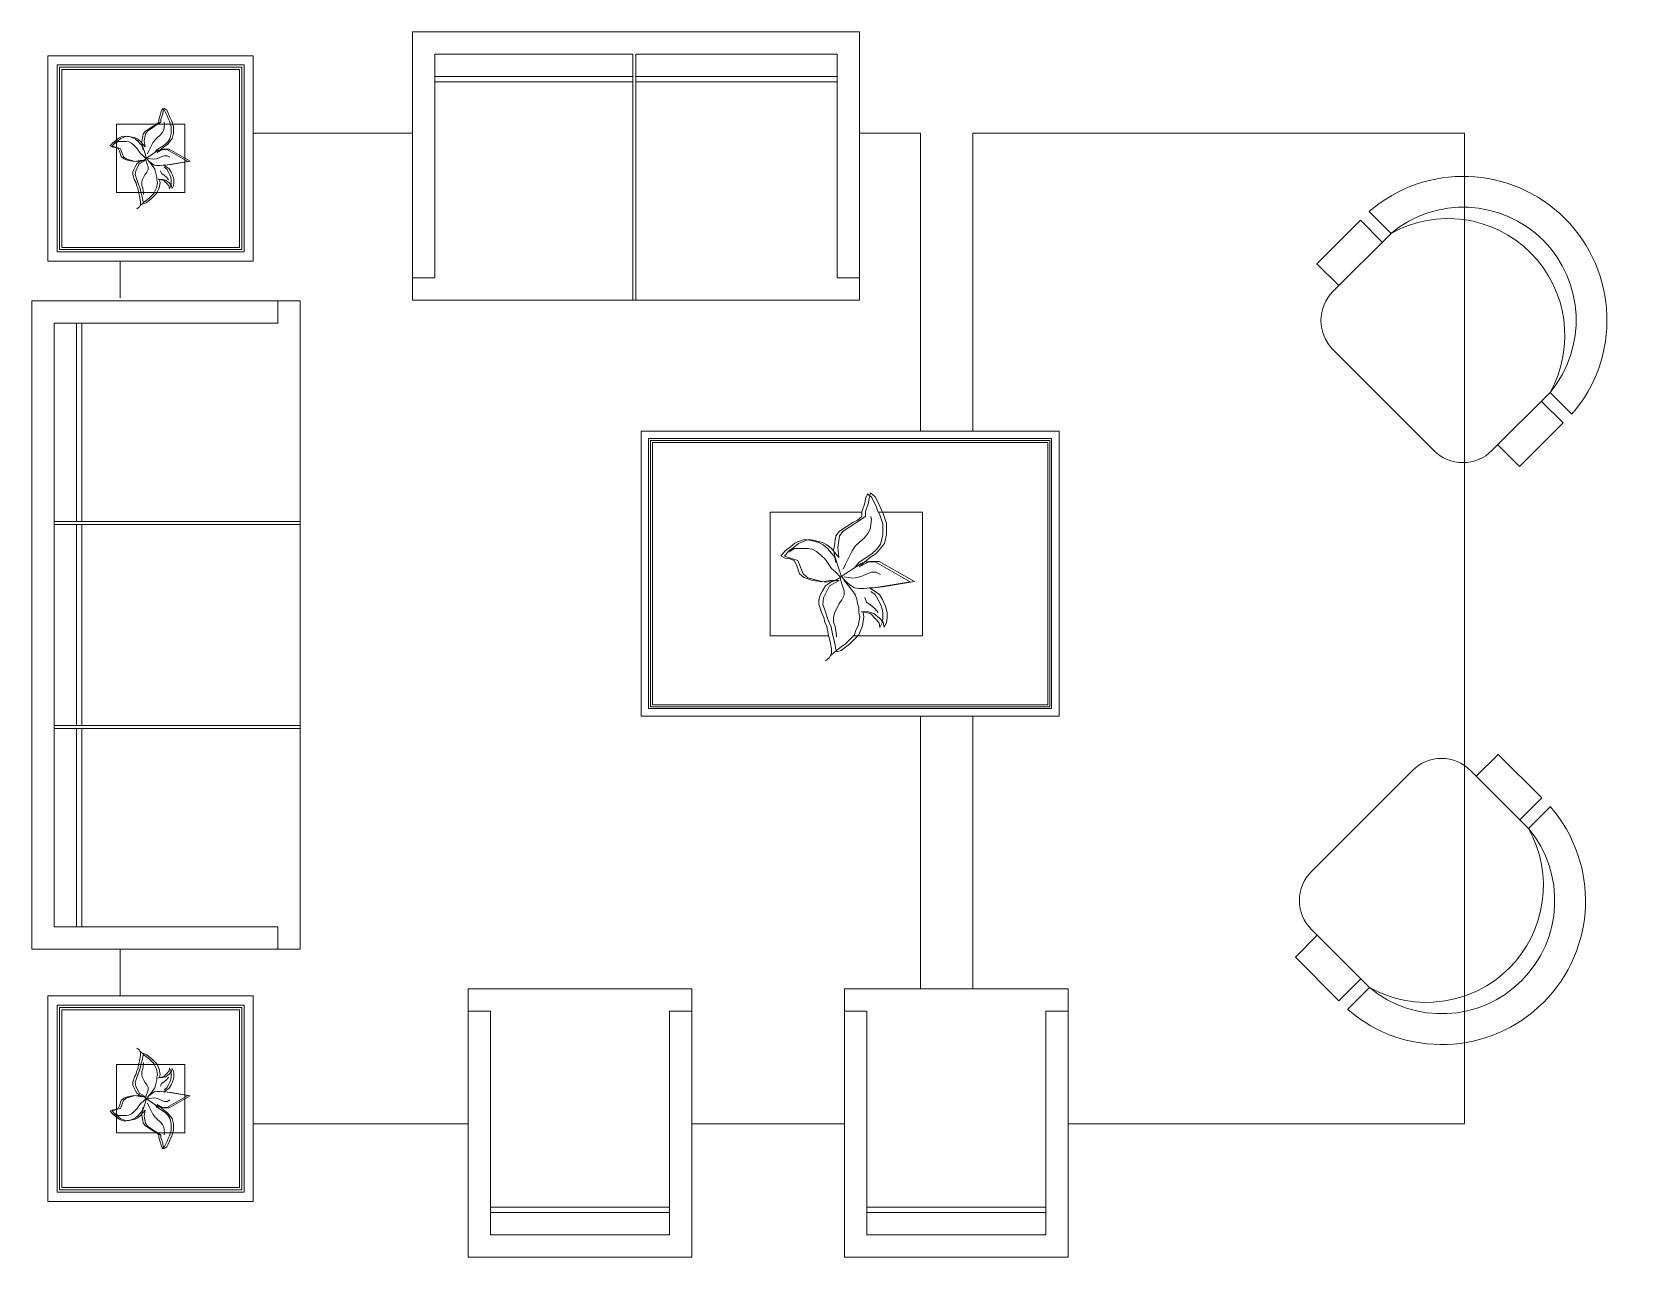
# Model space of a CAD drawing. Header units: millimetres. Extents: x 183967 to 694302, y -13937 to 57963.
# Drawn here: x 374372 to 378344, y 15751 to 18812 of the extents above; entities that cross this region are included whole.
import ezdxf

# ---------------------------------------------------------------- set-up
doc = ezdxf.new("R2010")
doc.units = ezdxf.units.MM
doc.header["$MEASUREMENT"] = 0
doc.layers.add('FURNITURE', color=253, linetype='Continuous', lineweight=5)

# ---------------------------------------------------------------- blocks, each defined once
blk = doc.blocks.new('A$C250B5F84')
at = {"layer": 'FURNITURE', "color": 251, "true_color": 0x636466}
for p, q in [((-2.6292, 0.8203), (-2.6292, 1.4907)), ((-2.6292, 1.4907), (-1.5119, 1.4907)), ((-1.5119, 1.4907), (-1.5119, 0.8203)), ((-2.5734, 0.8761), (-2.5734, 1.4348)), ((-2.5734, 1.4348), (-2.0781, 1.4348)), ((-2.0781, 0.8203), (-2.0781, 1.4348)), ((-2.0706, 0.8203), (-2.0706, 1.4348)), ((-2.0706, 1.4348), (-1.5678, 1.4348)), ((-1.5678, 1.4348), (-1.5678, 0.8761)), ((-2.5734, 1.3789), (-2.0781, 1.3789)), ((-2.5734, 1.3654), (-2.0781, 1.3654)), ((-2.0706, 1.3789), (-1.5678, 1.3789)), ((-2.0706, 1.3654), (-1.5678, 1.3654)), ((-3.2585, 1.2849), (-3.2629, 1.2715)), ((-3.2629, 1.2715), (-3.2629, 1.2648)), ((-3.2573, 1.2916), (-3.2585, 1.2849)), ((-3.254, 1.2994), (-3.2573, 1.2916)), ((-3.2484, 1.2938), (-3.254, 1.2983)), ((-3.2417, 1.2805), (-3.2484, 1.2938)), ((-3.2395, 1.2738), (-3.2417, 1.2805)), ((-3.2361, 1.2671), (-3.2395, 1.2738)), ((-3.302, 1.2358), (-3.3031, 1.2292)), ((-3.2964, 1.2425), (-3.302, 1.2358)), ((-3.2763, 1.2559), (-3.2964, 1.2425)), ((-3.2696, 1.2593), (-3.2763, 1.2559)), ((-3.2629, 1.2648), (-3.2696, 1.2593)), ((-3.2663, 1.2269), (-3.2596, 1.2325)), ((-3.2596, 1.2325), (-3.254, 1.2392)), ((-3.254, 1.2392), (-3.2506, 1.2459)), ((-3.2506, 1.2459), (-3.2495, 1.2526)), ((-3.2484, 1.2604), (-3.2495, 1.2648)), ((-3.2495, 1.2526), (-3.2484, 1.2604)), ((-3.2317, 1.2537), (-3.2361, 1.2671)), ((-3.235, 1.2236), (-3.2317, 1.237)), ((-3.2317, 1.237), (-3.2317, 1.2537)), ((-3.3835, 1.2068), (-3.3846, 1.2057)), ((-3.3846, 1.2057), (-3.3779, 1.2024)), ((-3.3779, 1.2135), (-3.3835, 1.2068)), ((-3.3701, 1.2191), (-3.3779, 1.2135)), ((-3.3779, 1.2024), (-3.3712, 1.2013)), ((-3.3645, 1.2169), (-3.3712, 1.2124)), ((-3.3712, 1.2124), (-3.3712, 1.2113)), ((-3.3712, 1.2013), (-3.3645, 1.199)), ((-3.3634, 1.2247), (-3.3701, 1.2191)), ((-3.3444, 1.2169), (-3.3645, 1.2169)), ((-3.3645, 1.199), (-3.3611, 1.1923)), ((-3.3567, 1.228), (-3.3634, 1.2247)), ((-3.3611, 1.1923), (-3.3567, 1.179)), ((-3.3489, 1.2303), (-3.3567, 1.228)), ((-3.3422, 1.2292), (-3.3489, 1.2303)), ((-3.3377, 1.2158), (-3.3444, 1.2169)), ((-3.3344, 1.228), (-3.3422, 1.2292)), ((-3.331, 1.2124), (-3.3377, 1.2158)), ((-3.3277, 1.2258), (-3.3344, 1.228)), ((-3.3243, 1.2068), (-3.331, 1.2124)), ((-3.321, 1.2225), (-3.3277, 1.2258)), ((-3.3176, 1.2001), (-3.3243, 1.2068)), ((-3.3143, 1.2169), (-3.321, 1.2225)), ((-3.3087, 1.1868), (-3.3176, 1.2001)), ((-3.3031, 1.2035), (-3.3143, 1.2169)), ((-3.3042, 1.2213), (-3.3053, 1.2147)), ((-3.3053, 1.2147), (-3.3042, 1.208)), ((-3.3031, 1.2292), (-3.3042, 1.2213)), ((-3.3042, 1.208), (-3.3031, 1.2001)), ((-3.2964, 1.1834), (-3.3031, 1.2035)), ((-3.3031, 1.2001), (-3.302, 1.1957)), ((-3.264, 1.1946), (-3.2908, 1.1767)), ((-3.2908, 1.1856), (-3.2875, 1.1935)), ((-3.2875, 1.1935), (-3.2774, 1.2135)), ((-3.2774, 1.2135), (-3.273, 1.2202)), ((-3.273, 1.2202), (-3.2663, 1.2269)), ((-3.273, 1.189), (-3.2674, 1.1957)), ((-3.2674, 1.1957), (-3.2473, 1.2091)), ((-3.2573, 1.1968), (-3.264, 1.1946)), ((-3.2428, 1.1968), (-3.2573, 1.1968)), ((-3.2473, 1.2091), (-3.2406, 1.2158)), ((-3.1904, 1.1669), (-3.2428, 1.1968)), ((-3.2406, 1.2158), (-3.235, 1.2236)), ((-3.3567, 1.179), (-3.35, 1.1734)), ((-3.35, 1.1734), (-3.3384, 1.1692)), ((-3.3384, 1.1692), (-3.3232, 1.1667)), ((-3.3221, 1.1533), (-3.3254, 1.1466)), ((-3.3232, 1.1667), (-3.3098, 1.1689)), ((-3.3176, 1.1611), (-3.3221, 1.1533)), ((-3.3109, 1.1656), (-3.3176, 1.1611)), ((-3.3042, 1.1689), (-3.3109, 1.1656)), ((-3.3098, 1.1689), (-3.3031, 1.1689)), ((-3.302, 1.1812), (-3.3087, 1.1868)), ((-3.3031, 1.1689), (-3.2953, 1.1734)), ((-3.2953, 1.1745), (-3.302, 1.1812)), ((-3.2942, 1.1756), (-3.2964, 1.1834)), ((-3.2953, 1.1734), (-3.2919, 1.1756)), ((-3.2953, 1.1734), (-3.2942, 1.1667)), ((-3.2942, 1.1667), (-3.2897, 1.1533)), ((-3.2908, 1.1767), (-3.2931, 1.1756)), ((-3.2931, 1.1756), (-3.2897, 1.1689)), ((-3.2931, 1.1745), (-3.2875, 1.1678)), ((-3.2897, 1.1745), (-3.2763, 1.1723)), ((-3.2897, 1.1689), (-3.2785, 1.1555)), ((-3.2897, 1.1533), (-3.2897, 1.1466)), ((-3.2875, 1.1678), (-3.2808, 1.1622)), ((-3.2808, 1.1622), (-3.2741, 1.1578)), ((-3.2785, 1.1555), (-3.273, 1.1477)), ((-3.2763, 1.1723), (-3.2696, 1.1734)), ((-3.2741, 1.1578), (-3.2674, 1.1566)), ((-3.2696, 1.1734), (-3.2618, 1.1756)), ((-3.2674, 1.1566), (-3.2596, 1.1566)), ((-3.2618, 1.1756), (-3.2551, 1.179)), ((-3.2596, 1.1566), (-3.2518, 1.1578)), ((-3.2551, 1.179), (-3.2484, 1.1812)), ((-3.2518, 1.1578), (-3.2451, 1.1578)), ((-3.2495, 1.1522), (-3.2428, 1.1477)), ((-3.2484, 1.1812), (-3.2417, 1.1812)), ((-3.2451, 1.1578), (-3.1904, 1.1669)), ((-3.2417, 1.1812), (-3.235, 1.1778)), ((-3.3254, 1.1466), (-3.3277, 1.1399)), ((-3.3277, 1.1399), (-3.3277, 1.1332)), ((-3.3277, 1.1332), (-3.3232, 1.1198)), ((-3.3232, 1.1198), (-3.3198, 1.1131)), ((-3.3198, 1.1131), (-3.3187, 1.1065)), ((-3.3042, 1.1198), (-3.3053, 1.1131)), ((-3.3053, 1.1131), (-3.3053, 1.1065)), ((-3.2975, 1.1332), (-3.3042, 1.1198)), ((-3.2931, 1.1399), (-3.2975, 1.1332)), ((-3.2897, 1.1466), (-3.2931, 1.1399)), ((-3.273, 1.1477), (-3.2707, 1.141)), ((-3.2707, 1.141), (-3.2696, 1.1343)), ((-3.2696, 1.1343), (-3.2674, 1.1276)), ((-3.2663, 1.1143), (-3.2685, 1.1009)), ((-3.2674, 1.1276), (-3.2674, 1.121)), ((-3.2674, 1.121), (-3.2663, 1.1143)), ((-3.2629, 1.1221), (-3.264, 1.1221)), ((-3.2562, 1.121), (-3.2629, 1.1221)), ((-3.2585, 1.1433), (-3.2562, 1.1366)), ((-3.2562, 1.1366), (-3.2495, 1.1321)), ((-3.2495, 1.1187), (-3.2562, 1.121)), ((-3.2495, 1.1321), (-3.2428, 1.1265)), ((-3.2428, 1.112), (-3.2495, 1.1187)), ((-3.2428, 1.1477), (-3.2384, 1.1399)), ((-3.2428, 1.1265), (-3.2384, 1.121)), ((-3.2384, 1.1399), (-3.235, 1.1332)), ((-3.235, 1.1332), (-3.2328, 1.1265)), ((-3.2328, 1.1265), (-3.2317, 1.1198)), ((-3.2317, 1.1198), (-3.2317, 1.112)), ((-3.3187, 1.1065), (-3.3154, 1.0998)), ((-3.3154, 1.0998), (-3.3131, 1.0864)), ((-3.3131, 1.0864), (-3.3109, 1.0797)), ((-3.3109, 1.0797), (-3.3087, 1.0663)), ((-3.3053, 1.1065), (-3.3031, 1.0998)), ((-3.3031, 1.0998), (-3.3009, 1.0864)), ((-3.3009, 1.0864), (-3.3009, 1.0841)), ((-3.2875, 1.0741), (-3.2942, 1.0696)), ((-3.2741, 1.0875), (-3.2875, 1.0741)), ((-3.2718, 1.0942), (-3.2741, 1.0875)), ((-3.2685, 1.1009), (-3.2718, 1.0942)), ((-3.2372, 1.1053), (-3.2428, 1.112)), ((-3.2361, 1.0986), (-3.2372, 1.1053)), ((-3.2328, 1.1053), (-3.2361, 1.0986)), ((-3.2317, 1.112), (-3.2328, 1.1053)), ((-3.312, 1.0529), (-3.3176, 1.0484)), ((-3.3087, 1.0596), (-3.312, 1.0529)), ((-3.3087, 1.0574), (-3.3098, 1.0563)), ((-3.3087, 1.0663), (-3.3087, 1.0596)), ((-3.302, 1.0629), (-3.3087, 1.0574)), ((-3.3009, 1.0641), (-3.302, 1.0629)), ((-3.2942, 1.0696), (-3.3009, 1.0641)), ((-0.1838, 0.9871), (-0.2384, 1.0417)), ((-2.5734, 0.8761), (-2.6292, 0.8761)), ((-1.5119, 0.8761), (-1.5678, 0.8761)), ((-3.5802, -0.8012), (-3.5802, 0.8189)), ((-2.9098, 0.8189), (-3.5802, 0.8189)), ((-2.9656, 0.763), (-2.9656, 0.8189)), ((-2.9098, 0.2677), (-2.9098, 0.8189)), ((-2.0706, 0.8203), (-2.6292, 0.8203)), ((-1.8941, 0.8203), (-2.0781, 0.8203)), ((-1.5119, 0.8203), (-1.8941, 0.8203)), ((-2.9656, 0.763), (-3.5243, 0.763)), ((-3.5243, 0.763), (-3.5243, 0.2677)), ((-3.4684, 0.763), (-3.4684, 0.2677)), ((-3.4549, 0.763), (-3.4549, 0.2677)), ((0.2681, 0.5351), (0.2135, 0.5897)), ((-1.4966, 0.3246), (-1.4985, 0.3134)), ((-1.491, 0.3376), (-1.4966, 0.3246)), ((-1.4817, 0.3283), (-1.491, 0.3357)), ((-1.4706, 0.306), (-1.4817, 0.3283)), ((-1.5059, 0.2799), (-1.5171, 0.2706)), ((-1.4985, 0.3134), (-1.5059, 0.2911)), ((-1.5059, 0.2911), (-1.5059, 0.2799)), ((-1.4817, 0.2725), (-1.4836, 0.2799)), ((-1.4668, 0.2948), (-1.4706, 0.306)), ((-1.4613, 0.2837), (-1.4668, 0.2948)), ((-1.4538, 0.2613), (-1.4613, 0.2837)), ((-2.9098, 0.2677), (-3.5243, 0.2677)), ((-3.5243, 0.2602), (-3.5243, 0.2677)), ((-2.9098, 0.2602), (-3.5243, 0.2602)), ((-3.5243, -0.2426), (-3.5243, 0.2602)), ((-3.4684, -0.2426), (-3.4684, 0.2602)), ((-3.4549, -0.2426), (-3.4549, 0.2602)), ((-2.9098, 0.2602), (-2.9098, 0.2677)), ((-2.9098, -0.2426), (-2.9098, 0.2602)), ((-1.5617, 0.2428), (-1.571, 0.2316)), ((-1.5282, 0.2651), (-1.5617, 0.2428)), ((-1.5171, 0.2706), (-1.5282, 0.2651)), ((-1.491, 0.2372), (-1.4854, 0.2483)), ((-1.4854, 0.2483), (-1.4836, 0.2595)), ((-1.4836, 0.2595), (-1.4817, 0.2725)), ((-1.4538, 0.2335), (-1.4538, 0.2613)), ((-1.6845, 0.2037), (-1.6975, 0.1944)), ((-1.6752, 0.2), (-1.6864, 0.1926)), ((-1.6733, 0.213), (-1.6845, 0.2037)), ((-1.6417, 0.2), (-1.6752, 0.2)), ((-1.6622, 0.2186), (-1.6733, 0.213)), ((-1.6491, 0.2223), (-1.6622, 0.2186)), ((-1.638, 0.2204), (-1.6491, 0.2223)), ((-1.6305, 0.1981), (-1.6417, 0.2)), ((-1.625, 0.2186), (-1.638, 0.2204)), ((-1.6138, 0.2149), (-1.625, 0.2186)), ((-1.6026, 0.2093), (-1.6138, 0.2149)), ((-1.5915, 0.2), (-1.6026, 0.2093)), ((-1.5729, 0.1777), (-1.5915, 0.2)), ((-1.5747, 0.2074), (-1.5766, 0.1963)), ((-1.5729, 0.2204), (-1.5747, 0.2074)), ((-1.571, 0.2316), (-1.5729, 0.2204)), ((-1.5301, 0.1944), (-1.5226, 0.2056)), ((-1.5226, 0.2056), (-1.5115, 0.2167)), ((-1.5115, 0.2167), (-1.5003, 0.226)), ((-1.5003, 0.226), (-1.491, 0.2372)), ((-1.4687, 0.1981), (-1.4594, 0.2111)), ((-1.4594, 0.2111), (-1.4538, 0.2335)), ((-1.7068, 0.1833), (-1.7087, 0.1814)), ((-1.7087, 0.1814), (-1.6975, 0.1758)), ((-1.6975, 0.1944), (-1.7068, 0.1833)), ((-1.6975, 0.1758), (-1.6864, 0.174)), ((-1.6864, 0.1926), (-1.6864, 0.1907)), ((-1.6864, 0.174), (-1.6752, 0.1702)), ((-1.6752, 0.1702), (-1.6696, 0.1591)), ((-1.6696, 0.1591), (-1.6622, 0.1368)), ((-1.6194, 0.1926), (-1.6305, 0.1981)), ((-1.6082, 0.1833), (-1.6194, 0.1926)), ((-1.5971, 0.1721), (-1.6082, 0.1833)), ((-1.5822, 0.1498), (-1.5971, 0.1721)), ((-1.5766, 0.1963), (-1.5747, 0.1851)), ((-1.5747, 0.1851), (-1.5729, 0.1721)), ((-1.5617, 0.1442), (-1.5729, 0.1777)), ((-1.5729, 0.1721), (-1.571, 0.1647)), ((-1.5078, 0.1628), (-1.5524, 0.1331)), ((-1.5524, 0.1479), (-1.5468, 0.161)), ((-1.5468, 0.161), (-1.5301, 0.1944)), ((-1.5226, 0.1535), (-1.5133, 0.1647)), ((-1.5133, 0.1647), (-1.4799, 0.187)), ((-1.4966, 0.1665), (-1.5078, 0.1628)), ((-1.4724, 0.1665), (-1.4966, 0.1665)), ((-1.4799, 0.187), (-1.4687, 0.1981)), ((-1.385, 0.1166), (-1.4724, 0.1665)), ((-1.6622, 0.1368), (-1.651, 0.1275)), ((-1.651, 0.1275), (-1.6317, 0.1206)), ((-1.6317, 0.1206), (-1.6064, 0.1163)), ((-1.6064, 0.1163), (-1.584, 0.1201)), ((-1.5747, 0.1201), (-1.5859, 0.1145)), ((-1.584, 0.1201), (-1.5729, 0.1201)), ((-1.571, 0.1405), (-1.5822, 0.1498)), ((-1.5729, 0.1201), (-1.5599, 0.1275)), ((-1.5599, 0.1293), (-1.571, 0.1405)), ((-1.558, 0.1312), (-1.5617, 0.1442)), ((-1.5599, 0.1275), (-1.5543, 0.1312)), ((-1.5599, 0.1275), (-1.558, 0.1163)), ((-1.5524, 0.1331), (-1.5561, 0.1312)), ((-1.5561, 0.1312), (-1.5505, 0.1201)), ((-1.5561, 0.1293), (-1.5468, 0.1182)), ((-1.5505, 0.1293), (-1.5282, 0.1256)), ((-1.5505, 0.1201), (-1.5319, 0.0977)), ((-1.5282, 0.1256), (-1.5171, 0.1275)), ((-1.5171, 0.1275), (-1.504, 0.1312)), ((-1.504, 0.1312), (-1.4929, 0.1368)), ((-1.4929, 0.1368), (-1.4817, 0.1405)), ((-1.4817, 0.1405), (-1.4706, 0.1405)), ((-1.4706, 0.1405), (-1.4594, 0.1349)), ((-1.6101, 0.0829), (-1.6138, 0.0717)), ((-1.6045, 0.094), (-1.6101, 0.0829)), ((-1.5971, 0.107), (-1.6045, 0.094)), ((-1.5859, 0.1145), (-1.5971, 0.107)), ((-1.558, 0.1163), (-1.5505, 0.094)), ((-1.5505, 0.0829), (-1.5561, 0.0717)), ((-1.5505, 0.094), (-1.5505, 0.0829)), ((-1.5468, 0.1182), (-1.5357, 0.1089)), ((-1.5357, 0.1089), (-1.5245, 0.1015)), ((-1.5319, 0.0977), (-1.5226, 0.0847)), ((-1.5245, 0.1015), (-1.5133, 0.0996)), ((-1.5226, 0.0847), (-1.5189, 0.0736)), ((-1.5133, 0.0996), (-1.5003, 0.0996)), ((-1.5003, 0.0996), (-1.4873, 0.1015)), ((-1.4873, 0.1015), (-1.4761, 0.1015)), ((-1.4836, 0.0922), (-1.4724, 0.0847)), ((-1.4761, 0.1015), (-1.385, 0.1166)), ((-1.4724, 0.0847), (-1.465, 0.0717)), ((-1.6138, 0.0717), (-1.6138, 0.0606)), ((-1.6138, 0.0606), (-1.6064, 0.0383)), ((-1.5636, 0.0606), (-1.5747, 0.0383)), ((-1.5561, 0.0717), (-1.5636, 0.0606)), ((-1.5189, 0.0736), (-1.5171, 0.0624)), ((-1.5171, 0.0624), (-1.5133, 0.0513)), ((-1.5133, 0.0513), (-1.5133, 0.0401)), ((-1.5133, 0.0401), (-1.5115, 0.029)), ((-1.5059, 0.042), (-1.5078, 0.042)), ((-1.4947, 0.0401), (-1.5059, 0.042)), ((-1.4985, 0.0773), (-1.4947, 0.0661)), ((-1.4947, 0.0661), (-1.4836, 0.0587)), ((-1.4836, 0.0364), (-1.4947, 0.0401)), ((-1.4836, 0.0587), (-1.4724, 0.0494)), ((-1.4724, 0.0494), (-1.465, 0.0401)), ((-1.465, 0.0717), (-1.4594, 0.0606)), ((-1.4594, 0.0606), (-1.4557, 0.0494)), ((-1.4557, 0.0494), (-1.4538, 0.0383)), ((-1.6064, 0.0383), (-1.6008, 0.0271)), ((-1.6008, 0.0271), (-1.5989, 0.0159)), ((-1.5989, 0.0159), (-1.5933, 0.0048)), ((-1.5933, 0.0048), (-1.5896, -0.0175)), ((-1.5747, 0.0383), (-1.5766, 0.0271)), ((-1.5766, 0.0271), (-1.5766, 0.0159)), ((-1.5766, 0.0159), (-1.5729, 0.0048)), ((-1.5729, 0.0048), (-1.5692, -0.0175)), ((-1.5152, 0.0066), (-1.5208, -0.0045)), ((-1.5115, 0.029), (-1.5152, 0.0066)), ((-1.4724, 0.0252), (-1.4836, 0.0364)), ((-1.4631, 0.0141), (-1.4724, 0.0252)), ((-1.4613, 0.0029), (-1.4631, 0.0141)), ((-1.4557, 0.0141), (-1.4613, 0.0029)), ((-1.4538, 0.0252), (-1.4557, 0.0141)), ((-1.4538, 0.0383), (-1.4538, 0.0252)), ((-1.5896, -0.0175), (-1.5859, -0.0287)), ((-1.5859, -0.0287), (-1.5822, -0.051)), ((-1.5692, -0.0175), (-1.5692, -0.0212)), ((-1.5468, -0.038), (-1.558, -0.0454)), ((-1.5245, -0.0157), (-1.5468, -0.038)), ((-1.5208, -0.0045), (-1.5245, -0.0157)), ((-1.5878, -0.0733), (-1.5971, -0.0807)), ((-1.5822, -0.0621), (-1.5878, -0.0733)), ((-1.5822, -0.0659), (-1.584, -0.0677)), ((-1.5822, -0.051), (-1.5822, -0.0621)), ((-1.571, -0.0566), (-1.5822, -0.0659)), ((-1.5692, -0.0547), (-1.571, -0.0566)), ((-1.558, -0.0454), (-1.5692, -0.0547)), ((-2.9098, -0.2426), (-3.5243, -0.2426)), ((-3.5243, -0.2501), (-3.5243, -0.2426)), ((-3.5243, -0.7454), (-3.5243, -0.2501)), ((-2.9098, -0.2501), (-3.5243, -0.2501)), ((-3.4684, -0.7454), (-3.4684, -0.2501)), ((-3.4549, -0.7454), (-3.4549, -0.2501)), ((-2.9098, -0.2501), (-2.9098, -0.2426)), ((-2.9098, -0.2501), (-2.9098, -0.8012)), ((0.2145, -0.445), (0.1599, -0.4996)), ((-2.9656, -0.7454), (-3.5243, -0.7454)), ((-2.9656, -0.7454), (-2.9656, -0.8012)), ((-3.3759, -0.8012), (-3.5802, -0.8012)), ((-2.9098, -0.8012), (-3.3757, -0.8012)), ((-2.4895, -1.5705), (-2.4895, -0.9001)), ((-2.4895, -0.9001), (-1.9309, -0.9001)), ((-1.9309, -0.9001), (-1.9309, -1.5705)), ((-1.5495, -1.5705), (-1.5495, -0.9001)), ((-1.5495, -0.9001), (-0.9909, -0.9001)), ((-0.9909, -0.9001), (-0.9909, -1.5705)), ((-0.2375, -0.897), (-0.2921, -0.9516)), ((-2.4895, -0.956), (-2.4337, -0.956)), ((-2.4337, -1.5147), (-2.4337, -0.956)), ((-1.9867, -0.956), (-1.9867, -1.5147)), ((-1.9867, -0.956), (-1.9309, -0.956)), ((-1.5495, -0.956), (-1.4937, -0.956)), ((-1.4937, -1.5147), (-1.4937, -0.956)), ((-1.0467, -0.956), (-1.0467, -1.5147)), ((-1.0467, -0.956), (-0.9909, -0.956)), ((-3.312, -1.0529), (-3.3176, -1.0484)), ((-3.3087, -1.0596), (-3.312, -1.0529)), ((-3.3109, -1.0797), (-3.3087, -1.0663)), ((-3.3087, -1.0574), (-3.3098, -1.0563)), ((-3.302, -1.0629), (-3.3087, -1.0574)), ((-3.3087, -1.0663), (-3.3087, -1.0596)), ((-3.3009, -1.0641), (-3.302, -1.0629)), ((-3.2942, -1.0696), (-3.3009, -1.0641)), ((-3.2875, -1.0741), (-3.2942, -1.0696)), ((-3.3198, -1.1131), (-3.3187, -1.1065)), ((-3.3187, -1.1065), (-3.3154, -1.0998)), ((-3.3154, -1.0998), (-3.3131, -1.0864)), ((-3.3131, -1.0864), (-3.3109, -1.0797)), ((-3.3053, -1.1065), (-3.3031, -1.0998)), ((-3.3053, -1.1131), (-3.3053, -1.1065)), ((-3.3031, -1.0998), (-3.3009, -1.0864)), ((-3.3009, -1.0864), (-3.3009, -1.0841)), ((-3.2741, -1.0875), (-3.2875, -1.0741)), ((-3.2718, -1.0942), (-3.2741, -1.0875)), ((-3.2685, -1.1009), (-3.2718, -1.0942)), ((-3.2663, -1.1143), (-3.2685, -1.1009)), ((-3.2428, -1.112), (-3.2495, -1.1187)), ((-3.2372, -1.1053), (-3.2428, -1.112)), ((-3.2361, -1.0986), (-3.2372, -1.1053)), ((-3.2328, -1.1053), (-3.2361, -1.0986)), ((-3.2317, -1.112), (-3.2328, -1.1053)), ((-3.2317, -1.1198), (-3.2317, -1.112)), ((-3.3277, -1.1332), (-3.3232, -1.1198)), ((-3.3277, -1.1399), (-3.3277, -1.1332)), ((-3.3254, -1.1466), (-3.3277, -1.1399)), ((-3.3221, -1.1533), (-3.3254, -1.1466)), ((-3.3232, -1.1198), (-3.3198, -1.1131)), ((-3.3042, -1.1198), (-3.3053, -1.1131)), ((-3.2975, -1.1332), (-3.3042, -1.1198)), ((-3.2931, -1.1399), (-3.2975, -1.1332)), ((-3.2897, -1.1466), (-3.2931, -1.1399)), ((-3.2897, -1.1533), (-3.2897, -1.1466)), ((-3.2785, -1.1555), (-3.273, -1.1477)), ((-3.273, -1.1477), (-3.2707, -1.141)), ((-3.2707, -1.141), (-3.2696, -1.1343)), ((-3.2696, -1.1343), (-3.2674, -1.1276)), ((-3.2674, -1.121), (-3.2663, -1.1143)), ((-3.2674, -1.1276), (-3.2674, -1.121)), ((-3.2629, -1.1221), (-3.264, -1.1221)), ((-3.2562, -1.121), (-3.2629, -1.1221)), ((-3.2585, -1.1433), (-3.2562, -1.1366)), ((-3.2495, -1.1187), (-3.2562, -1.121)), ((-3.2562, -1.1366), (-3.2495, -1.1321)), ((-3.2495, -1.1321), (-3.2428, -1.1265)), ((-3.2495, -1.1522), (-3.2428, -1.1477)), ((-3.2428, -1.1265), (-3.2384, -1.121)), ((-3.2428, -1.1477), (-3.2384, -1.1399)), ((-3.2384, -1.1399), (-3.235, -1.1332)), ((-3.235, -1.1332), (-3.2328, -1.1265)), ((-3.2328, -1.1265), (-3.2317, -1.1198)), ((-3.3611, -1.1923), (-3.3567, -1.179)), ((-3.3567, -1.179), (-3.35, -1.1734)), ((-3.35, -1.1734), (-3.3384, -1.1692)), ((-3.3384, -1.1692), (-3.3232, -1.1667)), ((-3.3232, -1.1667), (-3.3098, -1.1689)), ((-3.3176, -1.1611), (-3.3221, -1.1533)), ((-3.3109, -1.1656), (-3.3176, -1.1611)), ((-3.3087, -1.1868), (-3.3176, -1.2001)), ((-3.3042, -1.1689), (-3.3109, -1.1656)), ((-3.3098, -1.1689), (-3.3031, -1.1689)), ((-3.302, -1.1812), (-3.3087, -1.1868)), ((-3.3031, -1.1689), (-3.2953, -1.1734)), ((-3.2964, -1.1834), (-3.3031, -1.2035)), ((-3.2953, -1.1745), (-3.302, -1.1812)), ((-3.2942, -1.1756), (-3.2964, -1.1834)), ((-3.2953, -1.1734), (-3.2942, -1.1667)), ((-3.2953, -1.1734), (-3.2919, -1.1756)), ((-3.2942, -1.1667), (-3.2897, -1.1533)), ((-3.2931, -1.1745), (-3.2875, -1.1678)), ((-3.2931, -1.1756), (-3.2897, -1.1689)), ((-3.2908, -1.1767), (-3.2931, -1.1756)), ((-3.264, -1.1946), (-3.2908, -1.1767)), ((-3.2908, -1.1856), (-3.2875, -1.1935)), ((-3.2897, -1.1689), (-3.2785, -1.1555)), ((-3.2897, -1.1745), (-3.2763, -1.1723)), ((-3.2875, -1.1678), (-3.2808, -1.1622)), ((-3.2808, -1.1622), (-3.2741, -1.1578)), ((-3.2763, -1.1723), (-3.2696, -1.1734)), ((-3.2741, -1.1578), (-3.2674, -1.1566)), ((-3.273, -1.189), (-3.2674, -1.1957)), ((-3.2696, -1.1734), (-3.2618, -1.1756)), ((-3.2674, -1.1566), (-3.2596, -1.1566)), ((-3.2618, -1.1756), (-3.2551, -1.179)), ((-3.2596, -1.1566), (-3.2518, -1.1578)), ((-3.2551, -1.179), (-3.2484, -1.1812)), ((-3.2518, -1.1578), (-3.2451, -1.1578)), ((-3.2484, -1.1812), (-3.2417, -1.1812)), ((-3.2451, -1.1578), (-3.1904, -1.1669)), ((-3.1904, -1.1669), (-3.2428, -1.1968)), ((-3.2417, -1.1812), (-3.235, -1.1778)), ((-3.3846, -1.2057), (-3.3779, -1.2024)), ((-3.3835, -1.2068), (-3.3846, -1.2057)), ((-3.3779, -1.2135), (-3.3835, -1.2068)), ((-3.3779, -1.2024), (-3.3712, -1.2013)), ((-3.3701, -1.2191), (-3.3779, -1.2135)), ((-3.3712, -1.2013), (-3.3645, -1.199)), ((-3.3712, -1.2124), (-3.3712, -1.2113)), ((-3.3645, -1.2169), (-3.3712, -1.2124)), ((-3.3634, -1.2247), (-3.3701, -1.2191)), ((-3.3645, -1.199), (-3.3611, -1.1923)), ((-3.3444, -1.2169), (-3.3645, -1.2169)), ((-3.3567, -1.228), (-3.3634, -1.2247)), ((-3.3489, -1.2303), (-3.3567, -1.228)), ((-3.3422, -1.2292), (-3.3489, -1.2303)), ((-3.3377, -1.2158), (-3.3444, -1.2169)), ((-3.3344, -1.228), (-3.3422, -1.2292)), ((-3.331, -1.2124), (-3.3377, -1.2158)), ((-3.3277, -1.2258), (-3.3344, -1.228)), ((-3.3243, -1.2068), (-3.331, -1.2124)), ((-3.321, -1.2225), (-3.3277, -1.2258)), ((-3.3176, -1.2001), (-3.3243, -1.2068)), ((-3.3143, -1.2169), (-3.321, -1.2225)), ((-3.3031, -1.2035), (-3.3143, -1.2169)), ((-3.3053, -1.2147), (-3.3042, -1.208)), ((-3.3042, -1.2213), (-3.3053, -1.2147)), ((-3.3042, -1.208), (-3.3031, -1.2001)), ((-3.3031, -1.2292), (-3.3042, -1.2213)), ((-3.3031, -1.2001), (-3.302, -1.1957)), ((-3.302, -1.2358), (-3.3031, -1.2292)), ((-3.2875, -1.1935), (-3.2774, -1.2135)), ((-3.2774, -1.2135), (-3.273, -1.2202)), ((-3.273, -1.2202), (-3.2663, -1.2269)), ((-3.2674, -1.1957), (-3.2473, -1.2091)), ((-3.2663, -1.2269), (-3.2596, -1.2325)), ((-3.2573, -1.1968), (-3.264, -1.1946)), ((-3.2428, -1.1968), (-3.2573, -1.1968)), ((-3.2473, -1.2091), (-3.2406, -1.2158)), ((-3.2406, -1.2158), (-3.235, -1.2236)), ((-3.235, -1.2236), (-3.2317, -1.237)), ((-3.2964, -1.2425), (-3.302, -1.2358)), ((-3.2763, -1.2559), (-3.2964, -1.2425)), ((-3.2696, -1.2593), (-3.2763, -1.2559)), ((-3.2629, -1.2648), (-3.2696, -1.2593)), ((-3.2629, -1.2715), (-3.2629, -1.2648)), ((-3.2596, -1.2325), (-3.254, -1.2392)), ((-3.254, -1.2392), (-3.2506, -1.2459)), ((-3.2506, -1.2459), (-3.2495, -1.2526)), ((-3.2495, -1.2526), (-3.2484, -1.2604)), ((-3.2484, -1.2604), (-3.2495, -1.2648)), ((-3.2361, -1.2671), (-3.2395, -1.2738)), ((-3.2317, -1.2537), (-3.2361, -1.2671)), ((-3.2317, -1.237), (-3.2317, -1.2537)), ((-3.2585, -1.2849), (-3.2629, -1.2715)), ((-3.2573, -1.2916), (-3.2585, -1.2849)), ((-3.254, -1.2994), (-3.2573, -1.2916)), ((-3.2484, -1.2938), (-3.254, -1.2983)), ((-3.2417, -1.2805), (-3.2484, -1.2938)), ((-3.2395, -1.2738), (-3.2417, -1.2805)), ((-1.9867, -1.4453), (-2.4337, -1.4453)), ((-1.9867, -1.4588), (-2.4337, -1.4588)), ((-1.0467, -1.4453), (-1.4937, -1.4453)), ((-1.0467, -1.4588), (-1.4937, -1.4588)), ((-1.9867, -1.5147), (-2.4337, -1.5147)), ((-1.0467, -1.5147), (-1.4937, -1.5147)), ((-1.9309, -1.5705), (-2.4895, -1.5705)), ((-0.9909, -1.5705), (-1.5495, -1.5705))]:
    blk.add_line(p, q, dxfattribs=at)
for points in [[(-3.5397, 0.918), (-3.0267, 0.918), (-3.0267, 1.431), (-3.5397, 1.431)], [(-3.5169, 0.9408), (-3.0495, 0.9408), (-3.0495, 1.4082), (-3.5169, 1.4082)], [(-3.5112, 0.9465), (-3.0552, 0.9465), (-3.0552, 1.4025), (-3.5112, 1.4025)], [(-3.5055, 0.9522), (-3.0609, 0.9522), (-3.0609, 1.3968), (-3.5055, 1.3968)], [(-3.3687, 1.089), (-3.1977, 1.089), (-3.1977, 1.26), (-3.3687, 1.26)], [(-2.0579, -0.2191), (-2.0579, 0.4934), (-1.0129, 0.4934), (-1.0129, -0.2191)], [(-2.0389, -0.2001), (-2.0389, 0.4744), (-1.0319, 0.4744), (-1.0319, -0.2001)], [(-2.0341, -0.1953), (-2.0341, 0.4697), (-1.0366, 0.4697), (-1.0366, -0.1953)], [(-2.0294, -0.1906), (-2.0294, 0.4649), (-1.0414, 0.4649), (-1.0414, -0.1906)], [(-3.5397, -0.918), (-3.0267, -0.918), (-3.0267, -1.431), (-3.5397, -1.431)], [(-3.5169, -0.9408), (-3.0495, -0.9408), (-3.0495, -1.4082), (-3.5169, -1.4082)], [(-3.5112, -0.9465), (-3.0552, -0.9465), (-3.0552, -1.4025), (-3.5112, -1.4025)], [(-3.5055, -0.9522), (-3.0609, -0.9522), (-3.0609, -1.3968), (-3.5055, -1.3968)], [(-3.3687, -1.089), (-3.1977, -1.089), (-3.1977, -1.26), (-3.3687, -1.26)]]:
    blk.add_lwpolyline(points, close=True, dxfattribs=at)
for points in [[(-3.261, 1.1222), (-3.2532, 1.1217), (-3.2451, 1.1196), (-3.2363, 1.1123), (-3.2312, 1.1062), (-3.2295, 1.0989), (-3.2262, 1.1056), (-3.2251, 1.1123), (-3.2252, 1.1202), (-3.2264, 1.1269), (-3.2275, 1.1302), (-3.2303, 1.1369), (-3.232, 1.1403), (-3.2366, 1.1481), (-3.2506, 1.1573), (-3.2322, 1.1593), (-3.1841, 1.1676), (-3.2369, 1.1973), (-3.2514, 1.1972), (-3.267, 1.1892), (-3.2514, 1.2028), (-3.2414, 1.2095), (-3.2292, 1.2241), (-3.2259, 1.2376), (-3.226, 1.2543), (-3.2306, 1.2677), (-3.2351, 1.2778), (-3.2397, 1.2878), (-3.2431, 1.2945), (-3.2501, 1.3001), (-3.252, 1.2922), (-3.2525, 1.2888), (-3.2531, 1.2855), (-3.2575, 1.272), (-3.2575, 1.272), (-3.2574, 1.2653), (-3.2608, 1.2625), (-3.2708, 1.2563), (-3.2808, 1.2495), (-3.2909, 1.2428), (-3.2964, 1.236), (-3.2991, 1.2181), (-3.2973, 1.2036), (-3.3086, 1.2169), (-3.3153, 1.2225), (-3.3221, 1.2258), (-3.3366, 1.2291), (-3.3434, 1.2301), (-3.3579, 1.2245), (-3.3684, 1.216), (-3.3723, 1.2132), (-3.379, 1.2053), (-3.3656, 1.2009), (-3.3588, 1.1987), (-3.3509, 1.1787), (-3.3441, 1.1731), (-3.3249, 1.1678), (-3.3172, 1.1666), (-3.306, 1.1677), (-3.3005, 1.1689), (-3.2971, 1.1689), (-3.3116, 1.161), (-3.3204, 1.1431), (-3.3215, 1.133), (-3.3192, 1.1263), (-3.3135, 1.1096), (-3.309, 1.0995), (-3.3067, 1.0861), (-3.3044, 1.0794), (-3.3021, 1.066), (-3.3005, 1.062), (-3.2942, 1.0638), (-3.2809, 1.074), (-3.2675, 1.0875), (-3.262, 1.1009), (-3.2598, 1.1144), (-3.261, 1.1211)], [(-3.0267, 1.2377), (-2.6292, 1.2377)], [(-1.5119, 1.2377), (-1.3591, 1.2377), (-1.3591, 0.4934)], [(-1.2291, 0.4934), (-1.2291, 1.2377), (0, 1.2377), (0, -1.2377), (-0.9909, -1.2377)], [(-0.2056, 0.9653), (-0.2602, 1.0199), (-0.369, 0.9111), (-0.3144, 0.8565)], [(-3.3591, 0.826), (-3.3591, 0.918)], [(0.1918, 0.568), (0.2464, 0.5134), (0.1375, 0.4046), (0.083, 0.4591)], [(-1.5027, 0.0422), (-1.4897, 0.0413), (-1.4762, 0.0379), (-1.4616, 0.0257), (-1.4531, 0.0156), (-1.4503, 0.0034), (-1.4447, 0.0146), (-1.4429, 0.0258), (-1.443, 0.0388), (-1.445, 0.05), (-1.4469, 0.0556), (-1.4516, 0.0667), (-1.4544, 0.0723), (-1.462, 0.0853), (-1.4854, 0.1007), (-1.4547, 0.104), (-1.3746, 0.1178), (-1.4625, 0.1673), (-1.4867, 0.1671), (-1.5127, 0.1539), (-1.4868, 0.1764), (-1.4701, 0.1877), (-1.4497, 0.2121), (-1.4442, 0.2345), (-1.4444, 0.2624), (-1.452, 0.2848), (-1.4596, 0.3015), (-1.4671, 0.3182), (-1.4728, 0.3293), (-1.4846, 0.3388), (-1.4877, 0.3255), (-1.4886, 0.3199), (-1.4895, 0.3143), (-1.4968, 0.2919), (-1.4968, 0.2919), (-1.4967, 0.2807), (-1.5023, 0.2761), (-1.519, 0.2657), (-1.5357, 0.2544), (-1.5525, 0.2431), (-1.5617, 0.2319), (-1.5662, 0.202), (-1.5632, 0.1778), (-1.582, 0.2001), (-1.5933, 0.2093), (-1.6045, 0.2149), (-1.6288, 0.2203), (-1.64, 0.2221), (-1.6642, 0.2126), (-1.6818, 0.1985), (-1.6883, 0.1938), (-1.6994, 0.1807), (-1.677, 0.1734), (-1.6658, 0.1697), (-1.6525, 0.1363), (-1.6412, 0.127), (-1.6092, 0.1182), (-1.5964, 0.1161), (-1.5777, 0.118), (-1.5685, 0.12), (-1.5629, 0.1201), (-1.587, 0.1069), (-1.6018, 0.077), (-1.6035, 0.0602), (-1.5997, 0.049), (-1.5902, 0.0211), (-1.5827, 0.0044), (-1.5788, -0.0179), (-1.575, -0.0291), (-1.5711, -0.0514), (-1.5685, -0.0581), (-1.5581, -0.0551), (-1.5358, -0.0382), (-1.5136, -0.0157), (-1.5044, 0.0068), (-1.5008, 0.0291), (-1.5027, 0.0403)], [(-1.5061, 0.2904), (-1.7349, 0.2904), (-1.7349, -0.0184), (-1.5895, -0.0184)], [(-1.5277, -0.0184), (-1.3549, -0.0184), (-1.3549, 0.2904), (-1.4653, 0.2904)], [(-1.3591, -0.2191), (-1.3591, -0.9001)], [(-1.2291, -0.9001), (-1.2291, -0.2191)], [(0.1381, -0.4779), (0.1927, -0.4233), (0.0839, -0.3144), (0.0293, -0.369)], [(-0.2593, -0.8752), (-0.3138, -0.9298), (-0.4227, -0.821), (-0.3681, -0.7664)], [(-3.3591, -0.918), (-3.3591, -0.8012)], [(-3.261, -1.1222), (-3.2532, -1.1217), (-3.2451, -1.1196), (-3.2363, -1.1123), (-3.2312, -1.1062), (-3.2295, -1.0989), (-3.2262, -1.1056), (-3.2251, -1.1123), (-3.2252, -1.1202), (-3.2264, -1.1269), (-3.2275, -1.1302), (-3.2303, -1.1369), (-3.232, -1.1403), (-3.2366, -1.1481), (-3.2506, -1.1573), (-3.2322, -1.1593), (-3.1841, -1.1676), (-3.2369, -1.1973), (-3.2514, -1.1972), (-3.267, -1.1892), (-3.2514, -1.2028), (-3.2414, -1.2095), (-3.2292, -1.2241), (-3.2259, -1.2376), (-3.226, -1.2543), (-3.2306, -1.2677), (-3.2351, -1.2778), (-3.2397, -1.2878), (-3.2431, -1.2945), (-3.2501, -1.3001), (-3.252, -1.2922), (-3.2525, -1.2888), (-3.2531, -1.2855), (-3.2575, -1.272), (-3.2575, -1.272), (-3.2574, -1.2653), (-3.2608, -1.2625), (-3.2708, -1.2563), (-3.2808, -1.2495), (-3.2909, -1.2428), (-3.2964, -1.236), (-3.2991, -1.2181), (-3.2973, -1.2036), (-3.3086, -1.2169), (-3.3153, -1.2225), (-3.3221, -1.2258), (-3.3366, -1.2291), (-3.3434, -1.2301), (-3.3579, -1.2245), (-3.3684, -1.216), (-3.3723, -1.2132), (-3.379, -1.2053), (-3.3656, -1.2009), (-3.3588, -1.1987), (-3.3509, -1.1787), (-3.3441, -1.1731), (-3.3249, -1.1678), (-3.3172, -1.1666), (-3.306, -1.1677), (-3.3005, -1.1689), (-3.2971, -1.1689), (-3.3116, -1.161), (-3.3204, -1.1431), (-3.3215, -1.133), (-3.3192, -1.1263), (-3.3135, -1.1096), (-3.309, -1.0995), (-3.3067, -1.0861), (-3.3044, -1.0794), (-3.3021, -1.066), (-3.3005, -1.062), (-3.2942, -1.0638), (-3.2809, -1.074), (-3.2675, -1.0875), (-3.262, -1.1009), (-3.2598, -1.1144), (-3.261, -1.1211)], [(-2.4895, -1.2377), (-3.0267, -1.2377)], [(-1.5495, -1.2377), (-1.9309, -1.2377)]]:
    blk.add_lwpolyline(points, dxfattribs=at)
for points in [[(0.2135, 0.5897, 0.755929), (-0.1838, 0.9871, 0.755929)], [(-0.1838, 0.9871), (-0.3289, 0.842, 0.414214), (-0.3289, 0.6969), (-0.0767, 0.4446, 0.414214), (0.0684, 0.4446), (0.2135, 0.5897)], [(-0.2375, -0.897), (-0.3826, -0.7519, -0.414214), (-0.3826, -0.6068), (-0.1303, -0.3545, -0.414214), (0.0148, -0.3545), (0.1599, -0.4996)], [(0.1599, -0.4996, -0.755929), (-0.2375, -0.897, -0.755929)]]:
    blk.add_lwpolyline(points, format="xyb", dxfattribs=at)
for centre, radius, start, end in [((-0.0033, 0.7703), 0.3591, 319.096, 130.904), ((-0.0033, 0.7703), 0.2822, 320.2159, 129.7841), ((-0.0569, -0.6802), 0.3591, 229.096, 40.904), ((-0.0569, -0.6802), 0.2822, 230.2159, 39.7841)]:
    blk.add_arc(centre, radius, start, end, dxfattribs=at)

msp = doc.modelspace()

# ---------------------------------------------------------------- block references
at = {"xscale": 1000, "yscale": 1000, "zscale": 1000}
msp.add_blockref('A$C250B5F84', (377952.3, 17321.6), dxfattribs=at)

doc.saveas('drawing.dxf')
